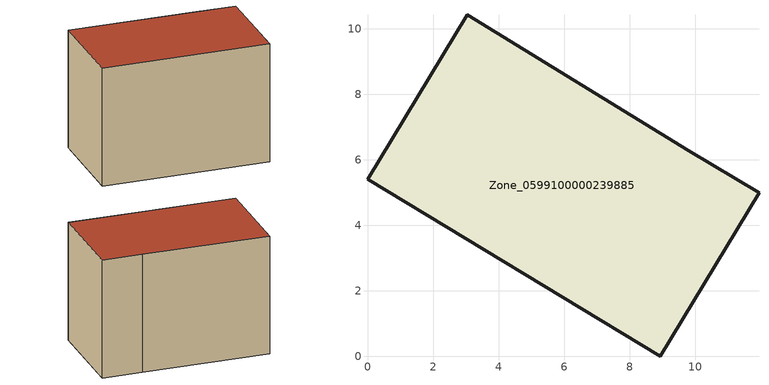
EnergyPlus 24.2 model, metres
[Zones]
Zone_0599100000239885
 floor ground (C_G): 8.94,0 0,5.4 3.04,10.43 9.81,6.28 11.95,4.99 z0
 wall outside (C_F): 8.94,0 11.95,4.99 9.81,6.28 3.04,10.43 0,5.4 8.94,0 z0:7.56
 roof outside (C_R): 0,5.4 8.94,0 11.95,4.99 9.81,6.28 3.04,10.43 z7.56
[BUILDING]
Pand.0599100000239885: North Axis=0; Terrain=City; Loads Convergence Tolerance Value=0.04; Temperature Convergence Tolerance Value=0.4; Solar Distribution=FullExterior; Maximum Number of Warmup Days=25; Minimum Number of Warmup Days=1
[Site:Location]
Rotterdam.The.Hague.AP_ZH_NLD Design_Conditions: Latitude=51.96; Longitude=4.45; Time Zone=1; Elevation=-4.5
[SITE:GROUNDTEMPERATURE:BUILDINGSURFACE]
18, 18, 18, 18, 18, 18, 18, 18, 18, 18, 18, 18
[MATERIAL] Thermal Absorptance=0.9; Solar Absorptance=0.7; Visible Absorptance=0.7
Name | Roughness | Thickness | Conductivity | Density | Specific Heat
G.TC.1946-1964 | MediumSmooth | 0.15 | 1 | 540 | 1210
F.TC.1946-1964 | Rough | 0.3 | 0.857143 | 1920 | 840
R.TC.1946-1964 | MediumRough | 0.2 | 0.235294 | 1500 | 1000
[CONSTRUCTION]
C_G: G.TC.1946-1964
C_F: F.TC.1946-1964
C_R: R.TC.1946-1964
[ZONE]
Zone_0599100000239885: Type=1; Multiplier=1; Ceiling Height=Autocalculate; Volume=Autocalculate; Floor Area=autocalculate; Part of Total Floor Area=Yes
[ZONEINFILTRATION:DESIGNFLOWRATE]
Infil_Zone_0599100000239885: Zone or ZoneList or Space or SpaceList=Zone_0599100000239885; Schedule=AlwaysOn; Design Flow Rate Calculation Method=Flow/Area; Flow Rate per Floor Area=0.003; Constant Term Coefficient=1; Temperature Term Coefficient=0; Velocity Term Coefficient=0; Velocity Squared Term Coefficient=0
[HVACTEMPLATE:ZONE:IDEALLOADSAIRSYSTEM]
Zone_0599100000239885: Maximum Heating Supply Air Temperature=50; Minimum Cooling Supply Air Temperature=13; Maximum Heating Supply Air Humidity Ratio=0.0156; Minimum Cooling Supply Air Humidity Ratio=0.0077; Heating Limit=NoLimit; Cooling Limit=NoLimit; Dehumidification Control Type=ConstantSensibleHeatRatio; Cooling Sensible Heat Ratio=0.7; Dehumidification Setpoint=60; Humidification Control Type=None; Humidification Setpoint=30; Outdoor Air Method=None; Outdoor Air Flow Rate per Person=0.00944; Outdoor Air Flow Rate per Zone Floor Area=0; Outdoor Air Flow Rate per Zone=0; Demand Controlled Ventilation Type=None; Outdoor Air Economizer Type=NoEconomizer; Heat Recovery Type=None; Sensible Heat Recovery Effectiveness=0.7; Latent Heat Recovery Effectiveness=0.65
[ZONECONTROL:THERMOSTAT]
ThermostatControl_Zone_0599100000239885: Zone or ZoneList=Zone_0599100000239885; Control Type Schedule=DualSetpointControlType; Control 1=Thermostat_Zone_0599100000239885; Temperature Difference Between Cutout And Setpoint=0
[THERMOSTATSETPOINT:DUALSETPOINT]
Thermostat_Zone_0599100000239885: Heating Setpoint Temperature Schedule=HeatingSetpoint_Zone_0599100000239885; Cooling Setpoint Temperature Schedule=CoolingSetpoint_Zone_0599100000239885
[SCHEDULE:COMPACT]
HeatingSetpoint_Zone_0599100000239885: Through: 12/31, For: AllDays, Until: 24:00, 21
CoolingSetpoint_Zone_0599100000239885: Through: 12/31, For: AllDays, Until: 24:00, 24
DualSetpointControlType: Through: 12/31, For: AllDays, Until: 24:00, 4
AlwaysOn: Through: 12/31, For: AllDays, Until: 24:00, 1
